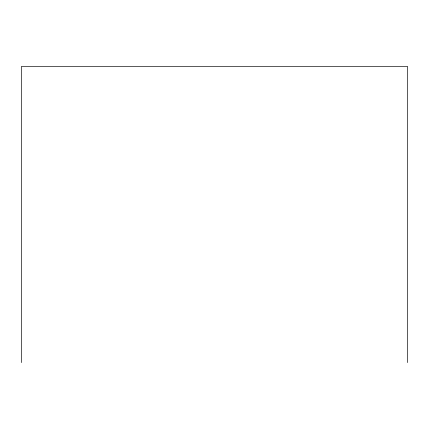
<?xml version="1.0" encoding="UTF-8"?>
<svg xmlns="http://www.w3.org/2000/svg" width="429" height="429" viewBox="0 0 429 429"><rect width="100%" height="100%" fill="white"/><g stroke="black" fill="none" stroke-linecap="round" stroke-linejoin="round"><path stroke-width="0.64" d="M407.55 362.58L407.55 66.42L21.45 66.42L21.45 362.58"/></g></svg>
